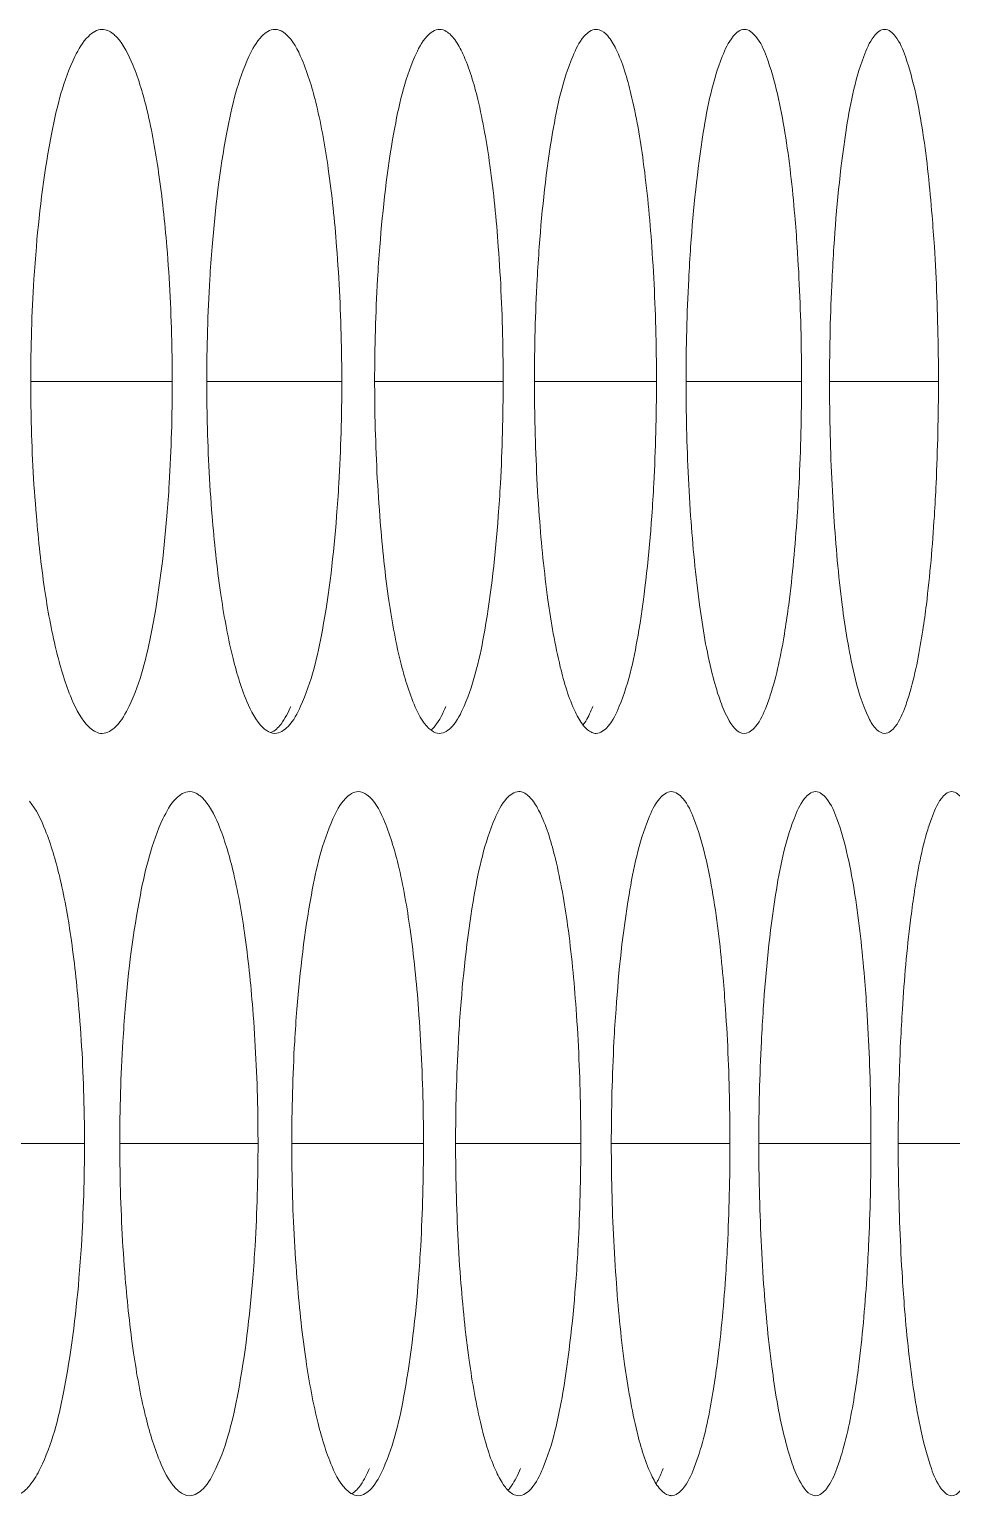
# Model space of a CAD drawing. Header units: millimetres. Extents: x 1177 to 4147, y 93 to 2194.
# Drawn here: x 2906.93 to 2914.79, y 1395.07 to 1407.56 of the extents above; entities that cross this region are included whole.
import ezdxf

# ---------------------------------------------------------------- set-up
doc = ezdxf.new("R2010")
doc.units = ezdxf.units.MM
doc.header["$LTSCALE"] = 0.1
doc.layers.add('标注', color=251, linetype='Continuous', lineweight=9)

msp = doc.modelspace()

# ---------------------------------------------------------------- linework, layer by layer
at = {"layer": '标注'}
for p, q in [((2906.944, 1404.563), (2908.15, 1404.563)), ((2908.444, 1404.563), (2909.595, 1404.563)), ((2909.875, 1404.563), (2910.97, 1404.563)), ((2911.237, 1404.563), (2912.277, 1404.563)), ((2912.529, 1404.563), (2913.513, 1404.563)), ((2913.752, 1404.563), (2914.68, 1404.563)), ((2906.168, 1398.068), (2907.402, 1398.068)), ((2907.703, 1398.068), (2908.881, 1398.068)), ((2909.169, 1398.068), (2910.291, 1398.068)), ((2910.565, 1398.068), (2911.632, 1398.068)), ((2911.892, 1398.068), (2912.903, 1398.068)), ((2913.149, 1398.068), (2914.105, 1398.068)), ((2914.337, 1398.068), (2915.237, 1398.068))]:
    msp.add_line(p, q, dxfattribs=at)
for points, knots in [([(2907.553, 1407.563), (2907.509, 1407.563), (2907.404, 1407.492), (2907.351, 1407.393), (2907.321, 1407.331)], [0, 0, 0, 0, 0.389659, 1, 1, 1, 1]), ([(2907.677, 1407.496), (2907.667, 1407.507), (2907.633, 1407.54), (2907.586, 1407.563), (2907.553, 1407.563)], [0, 0, 0, 0, 0.295107, 1, 1, 1, 1]), ([(2908.104, 1405.71), (2908.087, 1405.922), (2908.045, 1406.31), (2907.954, 1406.831), (2907.84, 1407.22), (2907.739, 1407.43), (2907.677, 1407.496)], [0, 0, 0, 0, 0.343252, 0.632232, 0.852748, 1, 1, 1, 1]), ([(2909.025, 1407.563), (2908.983, 1407.563), (2908.882, 1407.491), (2908.833, 1407.393), (2908.804, 1407.331)], [0, 0, 0, 0, 0.384136, 1, 1, 1, 1]), ([(2909.115, 1407.525), (2909.108, 1407.531), (2909.082, 1407.551), (2909.049, 1407.563), (2909.025, 1407.563)], [0, 0, 0, 0, 0.282086, 1, 1, 1, 1]), ([(2909.551, 1405.71), (2909.534, 1405.932), (2909.492, 1406.336), (2909.399, 1406.874), (2909.285, 1407.261), (2909.18, 1407.469), (2909.115, 1407.525)], [0, 0, 0, 0, 0.353299, 0.646273, 0.86342, 1, 1, 1, 1]), ([(2910.428, 1407.563), (2910.388, 1407.563), (2910.291, 1407.489), (2910.245, 1407.393), (2910.218, 1407.331)], [0, 0, 0, 0, 0.378328, 1, 1, 1, 1]), ([(2910.929, 1405.71), (2910.912, 1405.943), (2910.871, 1406.364), (2910.775, 1406.914), (2910.671, 1407.276), (2910.57, 1407.467), (2910.514, 1407.529), (2910.485, 1407.546)], [0, 0, 0, 0, 0.364158, 0.661207, 0.874207, 0.947517, 1, 1, 1, 1]), ([(2911.762, 1407.563), (2911.723, 1407.563), (2911.63, 1407.487), (2911.589, 1407.392), (2911.563, 1407.331)], [0, 0, 0, 0, 0.37223, 1, 1, 1, 1]), ([(2912.237, 1405.71), (2912.22, 1405.953), (2912.179, 1406.391), (2912.083, 1406.955), (2911.978, 1407.318), (2911.876, 1407.499), (2911.817, 1407.551), (2911.788, 1407.559)], [0, 0, 0, 0, 0.376417, 0.678059, 0.88637, 0.953961, 1, 1, 1, 1]), ([(2913.027, 1407.563), (2912.989, 1407.563), (2912.9, 1407.484), (2912.862, 1407.392), (2912.838, 1407.331)], [0, 0, 0, 0, 0.36584, 1, 1, 1, 1]), ([(2913.372, 1406.684), (2913.336, 1406.903), (2913.276, 1407.191), (2913.153, 1407.484), (2913.064, 1407.563), (2913.027, 1407.563)], [0, 0, 0, 0, 0.68404, 0.884461, 1, 1, 1, 1]), ([(2914.222, 1407.563), (2914.185, 1407.563), (2914.101, 1407.482), (2914.066, 1407.392), (2914.043, 1407.331)], [0, 0, 0, 0, 0.359161, 1, 1, 1, 1]), ([(2914.547, 1406.684), (2914.514, 1406.903), (2914.456, 1407.19), (2914.342, 1407.482), (2914.258, 1407.563), (2914.222, 1407.563)], [0, 0, 0, 0, 0.688296, 0.888112, 1, 1, 1, 1]), ([(2907.321, 1407.331), (2907.222, 1407.129), (2907.088, 1406.584), (2907.019, 1406.037), (2906.992, 1405.71)], [0, 0, 0, 0, 0.407744, 1, 1, 1, 1]), ([(2908.804, 1407.331), (2908.709, 1407.128), (2908.581, 1406.584), (2908.516, 1406.037), (2908.49, 1405.71)], [0, 0, 0, 0, 0.407017, 1, 1, 1, 1]), ([(2910.218, 1407.331), (2910.128, 1407.127), (2910.006, 1406.583), (2909.944, 1406.037), (2909.919, 1405.71)], [0, 0, 0, 0, 0.406317, 1, 1, 1, 1]), ([(2911.563, 1407.331), (2911.476, 1407.126), (2911.361, 1406.582), (2911.302, 1406.036), (2911.278, 1405.71)], [0, 0, 0, 0, 0.405644, 1, 1, 1, 1]), ([(2912.838, 1407.331), (2912.755, 1407.125), (2912.647, 1406.581), (2912.591, 1406.036), (2912.568, 1405.71)], [0, 0, 0, 0, 0.405, 1, 1, 1, 1]), ([(2914.043, 1407.331), (2913.965, 1407.124), (2913.863, 1406.581), (2913.81, 1406.036), (2913.789, 1405.71)], [0, 0, 0, 0, 0.404385, 1, 1, 1, 1]), ([(2913.476, 1405.71), (2913.47, 1405.799), (2913.445, 1406.125), (2913.41, 1406.449), (2913.372, 1406.684)], [0, 0, 0, 0, 0.272672, 1, 1, 1, 1]), ([(2914.645, 1405.71), (2914.639, 1405.799), (2914.616, 1406.124), (2914.583, 1406.449), (2914.547, 1406.684)], [0, 0, 0, 0, 0.272763, 1, 1, 1, 1]), ([(2906.992, 1405.71), (2906.984, 1405.618), (2906.956, 1405.236), (2906.944, 1404.853), (2906.944, 1404.563)], [0, 0, 0, 0, 0.241968, 1, 1, 1, 1]), ([(2908.15, 1404.563), (2908.15, 1404.661), (2908.146, 1405.044), (2908.127, 1405.427), (2908.104, 1405.71)], [0, 0, 0, 0, 0.255908, 1, 1, 1, 1]), ([(2908.49, 1405.71), (2908.482, 1405.618), (2908.456, 1405.236), (2908.444, 1404.853), (2908.444, 1404.563)], [0, 0, 0, 0, 0.241932, 1, 1, 1, 1]), ([(2909.595, 1404.563), (2909.595, 1404.661), (2909.591, 1405.044), (2909.573, 1405.426), (2909.551, 1405.71)], [0, 0, 0, 0, 0.255929, 1, 1, 1, 1]), ([(2909.919, 1405.71), (2909.911, 1405.618), (2909.886, 1405.236), (2909.875, 1404.853), (2909.875, 1404.563)], [0, 0, 0, 0, 0.241898, 1, 1, 1, 1]), ([(2910.97, 1404.563), (2910.97, 1404.661), (2910.967, 1405.044), (2910.95, 1405.426), (2910.929, 1405.71)], [0, 0, 0, 0, 0.255949, 1, 1, 1, 1]), ([(2911.278, 1405.71), (2911.271, 1405.618), (2911.247, 1405.236), (2911.237, 1404.853), (2911.237, 1404.563)], [0, 0, 0, 0, 0.241865, 1, 1, 1, 1]), ([(2912.277, 1404.563), (2912.277, 1404.661), (2912.273, 1405.044), (2912.257, 1405.426), (2912.237, 1405.71)], [0, 0, 0, 0, 0.255968, 1, 1, 1, 1]), ([(2912.568, 1405.71), (2912.562, 1405.618), (2912.539, 1405.236), (2912.529, 1404.853), (2912.529, 1404.563)], [0, 0, 0, 0, 0.241834, 1, 1, 1, 1]), ([(2913.513, 1404.563), (2913.513, 1404.661), (2913.51, 1405.044), (2913.495, 1405.426), (2913.476, 1405.71)], [0, 0, 0, 0, 0.255986, 1, 1, 1, 1]), ([(2913.789, 1405.71), (2913.783, 1405.618), (2913.761, 1405.236), (2913.752, 1404.853), (2913.752, 1404.563)], [0, 0, 0, 0, 0.241805, 1, 1, 1, 1]), ([(2914.68, 1404.563), (2914.68, 1404.661), (2914.677, 1405.044), (2914.663, 1405.426), (2914.645, 1405.71)], [0, 0, 0, 0, 0.256003, 1, 1, 1, 1]), ([(2906.944, 1404.563), (2906.944, 1404.465), (2906.948, 1404.082), (2906.967, 1403.7), (2906.992, 1403.416)], [0, 0, 0, 0, 0.255891, 1, 1, 1, 1]), ([(2908.104, 1403.416), (2908.112, 1403.508), (2908.139, 1403.89), (2908.15, 1404.273), (2908.15, 1404.563)], [0, 0, 0, 0, 0.24194, 1, 1, 1, 1]), ([(2908.444, 1404.563), (2908.444, 1404.465), (2908.448, 1404.082), (2908.467, 1403.7), (2908.49, 1403.416)], [0, 0, 0, 0, 0.255912, 1, 1, 1, 1]), ([(2909.551, 1403.416), (2909.558, 1403.508), (2909.584, 1403.89), (2909.595, 1404.273), (2909.595, 1404.563)], [0, 0, 0, 0, 0.241906, 1, 1, 1, 1]), ([(2909.875, 1404.563), (2909.875, 1404.465), (2909.879, 1404.082), (2909.897, 1403.7), (2909.919, 1403.416)], [0, 0, 0, 0, 0.255933, 1, 1, 1, 1]), ([(2910.929, 1403.416), (2910.936, 1403.508), (2910.96, 1403.89), (2910.97, 1404.273), (2910.97, 1404.563)], [0, 0, 0, 0, 0.241873, 1, 1, 1, 1]), ([(2911.237, 1404.563), (2911.237, 1404.465), (2911.241, 1404.082), (2911.257, 1403.7), (2911.278, 1403.416)], [0, 0, 0, 0, 0.255953, 1, 1, 1, 1]), ([(2912.237, 1403.416), (2912.244, 1403.508), (2912.267, 1403.89), (2912.277, 1404.273), (2912.277, 1404.563)], [0, 0, 0, 0, 0.241842, 1, 1, 1, 1]), ([(2912.529, 1404.563), (2912.529, 1404.465), (2912.533, 1404.083), (2912.548, 1403.7), (2912.568, 1403.416)], [0, 0, 0, 0, 0.255971, 1, 1, 1, 1]), ([(2913.476, 1403.416), (2913.482, 1403.508), (2913.504, 1403.89), (2913.513, 1404.273), (2913.513, 1404.563)], [0, 0, 0, 0, 0.241812, 1, 1, 1, 1]), ([(2913.752, 1404.563), (2913.752, 1404.465), (2913.755, 1404.083), (2913.77, 1403.7), (2913.789, 1403.416)], [0, 0, 0, 0, 0.255989, 1, 1, 1, 1]), ([(2914.645, 1403.416), (2914.651, 1403.508), (2914.671, 1403.89), (2914.68, 1404.273), (2914.68, 1404.563)], [0, 0, 0, 0, 0.241784, 1, 1, 1, 1]), ([(2906.992, 1403.416), (2907.009, 1403.208), (2907.051, 1402.825), (2907.143, 1402.311), (2907.257, 1401.922), (2907.357, 1401.712), (2907.417, 1401.642)], [0, 0, 0, 0, 0.339935, 0.62764, 0.849308, 1, 1, 1, 1]), ([(2907.782, 1401.795), (2907.88, 1401.998), (2908.011, 1402.542), (2908.078, 1403.09), (2908.104, 1403.416)], [0, 0, 0, 0, 0.407475, 1, 1, 1, 1]), ([(2908.49, 1403.416), (2908.507, 1403.198), (2908.55, 1402.799), (2908.643, 1402.267), (2908.758, 1401.88), (2908.861, 1401.671), (2908.925, 1401.611)], [0, 0, 0, 0, 0.349668, 0.641268, 0.859711, 1, 1, 1, 1]), ([(2909.244, 1401.795), (2909.338, 1401.999), (2909.463, 1402.543), (2909.526, 1403.09), (2909.551, 1403.416)], [0, 0, 0, 0, 0.406757, 1, 1, 1, 1]), ([(2909.919, 1403.416), (2909.936, 1403.187), (2909.978, 1402.773), (2910.074, 1402.223), (2910.189, 1401.84), (2910.294, 1401.634), (2910.361, 1401.587)], [0, 0, 0, 0, 0.360647, 0.656591, 0.871311, 1, 1, 1, 1]), ([(2910.637, 1401.795), (2910.726, 1402), (2910.845, 1402.544), (2910.905, 1403.09), (2910.929, 1403.416)], [0, 0, 0, 0, 0.406066, 1, 1, 1, 1]), ([(2911.278, 1403.416), (2911.296, 1403.177), (2911.338, 1402.745), (2911.435, 1402.185), (2911.54, 1401.822), (2911.642, 1401.638), (2911.698, 1401.582), (2911.727, 1401.571)], [0, 0, 0, 0, 0.372333, 0.672575, 0.882635, 0.952132, 1, 1, 1, 1]), ([(2911.96, 1401.795), (2912.045, 1402.001), (2912.157, 1402.545), (2912.214, 1403.09), (2912.237, 1403.416)], [0, 0, 0, 0, 0.405403, 1, 1, 1, 1]), ([(2912.568, 1403.416), (2912.586, 1403.163), (2912.629, 1402.711), (2912.715, 1402.193), (2912.808, 1401.867), (2912.877, 1401.694), (2912.962, 1401.563), (2913.027, 1401.563)], [0, 0, 0, 0, 0.389161, 0.695877, 0.811486, 0.900262, 1, 1, 1, 1]), ([(2913.372, 1402.443), (2913.384, 1402.515), (2913.43, 1402.838), (2913.459, 1403.163), (2913.476, 1403.416)], [0, 0, 0, 0, 0.224828, 1, 1, 1, 1]), ([(2913.789, 1403.416), (2913.805, 1403.163), (2913.845, 1402.712), (2913.937, 1402.136), (2914.039, 1401.775), (2914.136, 1401.603), (2914.196, 1401.563), (2914.222, 1401.563)], [0, 0, 0, 0, 0.389812, 0.696656, 0.899917, 0.961012, 1, 1, 1, 1]), ([(2914.547, 1402.443), (2914.558, 1402.515), (2914.602, 1402.838), (2914.629, 1403.164), (2914.645, 1403.416)], [0, 0, 0, 0, 0.224714, 1, 1, 1, 1]), ([(2913.214, 1401.795), (2913.23, 1401.836), (2913.301, 1402.047), (2913.344, 1402.267), (2913.372, 1402.443)], [0, 0, 0, 0, 0.199302, 1, 1, 1, 1]), ([(2914.398, 1401.795), (2914.413, 1401.836), (2914.48, 1402.048), (2914.52, 1402.267), (2914.547, 1402.443)], [0, 0, 0, 0, 0.198767, 1, 1, 1, 1]), ([(2907.553, 1401.563), (2907.596, 1401.563), (2907.701, 1401.634), (2907.752, 1401.733), (2907.782, 1401.795)], [0, 0, 0, 0, 0.389686, 1, 1, 1, 1]), ([(2908.989, 1401.57), (2909.025, 1401.583), (2909.096, 1401.656), (2909.138, 1401.742), (2909.161, 1401.794)], [0, 0, 0, 0, 0.398504, 1, 1, 1, 1]), ([(2909.025, 1401.563), (2909.067, 1401.563), (2909.168, 1401.636), (2909.216, 1401.733), (2909.244, 1401.795)], [0, 0, 0, 0, 0.384127, 1, 1, 1, 1]), ([(2910.356, 1401.593), (2910.368, 1401.602), (2910.423, 1401.661), (2910.458, 1401.735), (2910.482, 1401.794)], [0, 0, 0, 0, 0.193099, 1, 1, 1, 1]), ([(2910.428, 1401.563), (2910.469, 1401.563), (2910.566, 1401.638), (2910.61, 1401.734), (2910.637, 1401.795)], [0, 0, 0, 0, 0.37828, 1, 1, 1, 1]), ([(2911.653, 1401.637), (2911.661, 1401.647), (2911.693, 1401.697), (2911.717, 1401.751), (2911.734, 1401.794)], [0, 0, 0, 0, 0.212146, 1, 1, 1, 1]), ([(2911.762, 1401.563), (2911.801, 1401.563), (2911.894, 1401.64), (2911.935, 1401.734), (2911.96, 1401.795)], [0, 0, 0, 0, 0.372142, 1, 1, 1, 1]), ([(2913.027, 1401.563), (2913.064, 1401.563), (2913.153, 1401.642), (2913.19, 1401.734), (2913.214, 1401.795)], [0, 0, 0, 0, 0.36571, 1, 1, 1, 1]), ([(2914.222, 1401.563), (2914.258, 1401.563), (2914.342, 1401.644), (2914.376, 1401.735), (2914.398, 1401.795)], [0, 0, 0, 0, 0.358988, 1, 1, 1, 1]), ([(2907.417, 1401.642), (2907.428, 1401.629), (2907.464, 1401.592), (2907.516, 1401.563), (2907.553, 1401.563)], [0, 0, 0, 0, 0.300688, 1, 1, 1, 1]), ([(2908.925, 1401.611), (2908.933, 1401.603), (2908.961, 1401.579), (2908.998, 1401.563), (2909.025, 1401.563)], [0, 0, 0, 0, 0.288207, 1, 1, 1, 1]), ([(2907.355, 1399.215), (2907.337, 1399.422), (2907.296, 1399.803), (2907.205, 1400.315), (2907.092, 1400.703), (2906.992, 1400.914), (2906.932, 1400.985)], [0, 0, 0, 0, 0.338668, 0.625811, 0.847843, 1, 1, 1, 1]), ([(2908.298, 1401.068), (2908.254, 1401.068), (2908.151, 1400.996), (2908.101, 1400.898), (2908.071, 1400.836)], [0, 0, 0, 0, 0.386933, 1, 1, 1, 1]), ([(2908.404, 1401.016), (2908.396, 1401.024), (2908.366, 1401.05), (2908.326, 1401.068), (2908.298, 1401.068)], [0, 0, 0, 0, 0.288854, 1, 1, 1, 1]), ([(2908.836, 1399.215), (2908.819, 1399.432), (2908.778, 1399.828), (2908.685, 1400.358), (2908.571, 1400.746), (2908.468, 1400.954), (2908.404, 1401.016)], [0, 0, 0, 0, 0.348125, 0.639047, 0.857939, 1, 1, 1, 1]), ([(2909.735, 1401.068), (2909.694, 1401.068), (2909.595, 1400.994), (2909.548, 1400.898), (2909.52, 1400.836)], [0, 0, 0, 0, 0.381268, 1, 1, 1, 1]), ([(2910.249, 1399.215), (2910.232, 1399.442), (2910.19, 1399.854), (2910.096, 1400.401), (2909.981, 1400.786), (2909.876, 1400.992), (2909.809, 1401.041)], [0, 0, 0, 0, 0.358786, 0.65392, 0.869192, 1, 1, 1, 1]), ([(2911.104, 1401.068), (2911.064, 1401.068), (2910.969, 1400.992), (2910.926, 1400.897), (2910.899, 1400.836)], [0, 0, 0, 0, 0.375316, 1, 1, 1, 1]), ([(2911.592, 1399.215), (2911.575, 1399.453), (2911.534, 1399.882), (2911.438, 1400.439), (2911.333, 1400.802), (2911.231, 1400.988), (2911.174, 1401.045), (2911.145, 1401.059)], [0, 0, 0, 0, 0.370156, 0.669475, 0.880231, 0.950761, 1, 1, 1, 1]), ([(2912.403, 1401.068), (2912.365, 1401.068), (2912.274, 1400.99), (2912.234, 1400.897), (2912.209, 1400.836)], [0, 0, 0, 0, 0.369072, 1, 1, 1, 1]), ([(2912.758, 1400.189), (2912.722, 1400.408), (2912.66, 1400.696), (2912.532, 1400.99), (2912.442, 1401.068), (2912.403, 1401.068)], [0, 0, 0, 0, 0.68191, 0.882647, 1, 1, 1, 1]), ([(2913.633, 1401.068), (2913.596, 1401.068), (2913.509, 1400.988), (2913.473, 1400.897), (2913.449, 1400.836)], [0, 0, 0, 0, 0.362536, 1, 1, 1, 1]), ([(2913.968, 1400.189), (2913.934, 1400.408), (2913.875, 1400.695), (2913.756, 1400.988), (2913.67, 1401.068), (2913.633, 1401.068)], [0, 0, 0, 0, 0.686169, 0.886283, 1, 1, 1, 1]), ([(2914.793, 1401.068), (2914.757, 1401.068), (2914.675, 1400.986), (2914.642, 1400.896), (2914.62, 1400.836)], [0, 0, 0, 0, 0.355714, 1, 1, 1, 1]), ([(2915.108, 1400.189), (2915.076, 1400.407), (2915.02, 1400.695), (2914.91, 1400.986), (2914.828, 1401.068), (2914.793, 1401.068)], [0, 0, 0, 0, 0.690419, 0.889948, 1, 1, 1, 1]), ([(2908.071, 1400.836), (2907.975, 1400.633), (2907.843, 1400.089), (2907.776, 1399.542), (2907.749, 1399.215)], [0, 0, 0, 0, 0.407378, 1, 1, 1, 1]), ([(2909.52, 1400.836), (2909.427, 1400.632), (2909.302, 1400.088), (2909.239, 1399.541), (2909.213, 1399.215)], [0, 0, 0, 0, 0.406664, 1, 1, 1, 1]), ([(2910.899, 1400.836), (2910.811, 1400.631), (2910.692, 1400.087), (2910.632, 1399.541), (2910.607, 1399.215)], [0, 0, 0, 0, 0.405977, 1, 1, 1, 1]), ([(2912.209, 1400.836), (2912.125, 1400.63), (2912.013, 1400.086), (2911.955, 1399.541), (2911.932, 1399.215)], [0, 0, 0, 0, 0.405318, 1, 1, 1, 1]), ([(2913.449, 1400.836), (2913.369, 1400.629), (2913.264, 1400.086), (2913.209, 1399.541), (2913.187, 1399.215)], [0, 0, 0, 0, 0.404689, 1, 1, 1, 1]), ([(2914.62, 1400.836), (2914.605, 1400.795), (2914.538, 1400.583), (2914.498, 1400.364), (2914.472, 1400.189)], [0, 0, 0, 0, 0.198639, 1, 1, 1, 1]), ([(2912.865, 1399.215), (2912.859, 1399.304), (2912.834, 1399.629), (2912.797, 1399.954), (2912.758, 1400.189)], [0, 0, 0, 0, 0.272625, 1, 1, 1, 1]), ([(2914.069, 1399.215), (2914.064, 1399.304), (2914.04, 1399.629), (2914.005, 1399.954), (2913.968, 1400.189)], [0, 0, 0, 0, 0.272718, 1, 1, 1, 1]), ([(2914.472, 1400.189), (2914.461, 1400.116), (2914.417, 1399.793), (2914.389, 1399.468), (2914.373, 1399.215)], [0, 0, 0, 0, 0.224713, 1, 1, 1, 1]), ([(2907.402, 1398.068), (2907.402, 1398.166), (2907.398, 1398.549), (2907.379, 1398.931), (2907.355, 1399.215)], [0, 0, 0, 0, 0.255897, 1, 1, 1, 1]), ([(2907.749, 1399.215), (2907.742, 1399.123), (2907.714, 1398.741), (2907.703, 1398.358), (2907.703, 1398.068)], [0, 0, 0, 0, 0.24195, 1, 1, 1, 1]), ([(2908.881, 1398.068), (2908.881, 1398.166), (2908.877, 1398.549), (2908.859, 1398.931), (2908.836, 1399.215)], [0, 0, 0, 0, 0.255919, 1, 1, 1, 1]), ([(2909.213, 1399.215), (2909.205, 1399.123), (2909.179, 1398.741), (2909.169, 1398.358), (2909.169, 1398.068)], [0, 0, 0, 0, 0.241915, 1, 1, 1, 1]), ([(2910.291, 1398.068), (2910.291, 1398.166), (2910.288, 1398.549), (2910.27, 1398.931), (2910.249, 1399.215)], [0, 0, 0, 0, 0.255939, 1, 1, 1, 1]), ([(2910.607, 1399.215), (2910.6, 1399.123), (2910.575, 1398.741), (2910.565, 1398.358), (2910.565, 1398.068)], [0, 0, 0, 0, 0.241881, 1, 1, 1, 1]), ([(2911.632, 1398.068), (2911.632, 1398.166), (2911.629, 1398.549), (2911.612, 1398.931), (2911.592, 1399.215)], [0, 0, 0, 0, 0.255958, 1, 1, 1, 1]), ([(2911.932, 1399.215), (2911.925, 1399.123), (2911.902, 1398.741), (2911.892, 1398.358), (2911.892, 1398.068)], [0, 0, 0, 0, 0.24185, 1, 1, 1, 1]), ([(2912.903, 1398.068), (2912.903, 1398.166), (2912.9, 1398.549), (2912.885, 1398.931), (2912.865, 1399.215)], [0, 0, 0, 0, 0.255977, 1, 1, 1, 1]), ([(2913.187, 1399.215), (2913.181, 1399.123), (2913.159, 1398.741), (2913.149, 1398.358), (2913.149, 1398.068)], [0, 0, 0, 0, 0.24182, 1, 1, 1, 1]), ([(2914.105, 1398.068), (2914.105, 1398.166), (2914.102, 1398.549), (2914.088, 1398.931), (2914.069, 1399.215)], [0, 0, 0, 0, 0.255994, 1, 1, 1, 1]), ([(2914.373, 1399.215), (2914.367, 1399.123), (2914.346, 1398.741), (2914.337, 1398.358), (2914.337, 1398.068)], [0, 0, 0, 0, 0.241791, 1, 1, 1, 1]), ([(2907.355, 1396.921), (2907.363, 1397.013), (2907.39, 1397.395), (2907.402, 1397.778), (2907.402, 1398.068)], [0, 0, 0, 0, 0.241958, 1, 1, 1, 1]), ([(2907.703, 1398.068), (2907.703, 1397.97), (2907.707, 1397.587), (2907.726, 1397.205), (2907.749, 1396.921)], [0, 0, 0, 0, 0.255902, 1, 1, 1, 1]), ([(2908.836, 1396.921), (2908.844, 1397.013), (2908.87, 1397.395), (2908.881, 1397.778), (2908.881, 1398.068)], [0, 0, 0, 0, 0.241923, 1, 1, 1, 1]), ([(2909.169, 1398.068), (2909.169, 1397.97), (2909.172, 1397.587), (2909.19, 1397.205), (2909.213, 1396.921)], [0, 0, 0, 0, 0.255923, 1, 1, 1, 1]), ([(2910.249, 1396.921), (2910.256, 1397.013), (2910.281, 1397.395), (2910.291, 1397.778), (2910.291, 1398.068)], [0, 0, 0, 0, 0.241889, 1, 1, 1, 1]), ([(2910.565, 1398.068), (2910.565, 1397.97), (2910.569, 1397.587), (2910.586, 1397.205), (2910.607, 1396.921)], [0, 0, 0, 0, 0.255943, 1, 1, 1, 1]), ([(2911.592, 1396.921), (2911.599, 1397.013), (2911.622, 1397.395), (2911.632, 1397.778), (2911.632, 1398.068)], [0, 0, 0, 0, 0.241857, 1, 1, 1, 1]), ([(2911.892, 1398.068), (2911.892, 1397.97), (2911.895, 1397.587), (2911.912, 1397.205), (2911.932, 1396.921)], [0, 0, 0, 0, 0.255962, 1, 1, 1, 1]), ([(2912.865, 1396.921), (2912.872, 1397.013), (2912.894, 1397.395), (2912.903, 1397.778), (2912.903, 1398.068)], [0, 0, 0, 0, 0.241827, 1, 1, 1, 1]), ([(2913.149, 1398.068), (2913.149, 1397.97), (2913.153, 1397.587), (2913.168, 1397.205), (2913.187, 1396.921)], [0, 0, 0, 0, 0.25598, 1, 1, 1, 1]), ([(2914.069, 1396.921), (2914.075, 1397.013), (2914.096, 1397.395), (2914.105, 1397.778), (2914.105, 1398.068)], [0, 0, 0, 0, 0.241798, 1, 1, 1, 1]), ([(2914.337, 1398.068), (2914.337, 1397.97), (2914.34, 1397.587), (2914.355, 1397.205), (2914.373, 1396.921)], [0, 0, 0, 0, 0.255998, 1, 1, 1, 1]), ([(2907.025, 1395.3), (2907.125, 1395.502), (2907.26, 1396.047), (2907.327, 1396.594), (2907.355, 1396.921)], [0, 0, 0, 0, 0.407843, 1, 1, 1, 1]), ([(2907.749, 1396.921), (2907.767, 1396.708), (2907.809, 1396.317), (2907.902, 1395.794), (2908.016, 1395.406), (2908.118, 1395.196), (2908.18, 1395.13)], [0, 0, 0, 0, 0.344652, 0.634249, 0.854362, 1, 1, 1, 1]), ([(2908.522, 1395.3), (2908.617, 1395.503), (2908.746, 1396.048), (2908.81, 1396.594), (2908.836, 1396.921)], [0, 0, 0, 0, 0.407112, 1, 1, 1, 1]), ([(2909.213, 1396.921), (2909.23, 1396.697), (2909.273, 1396.291), (2909.367, 1395.75), (2909.482, 1395.364), (2909.586, 1395.157), (2909.652, 1395.103)], [0, 0, 0, 0, 0.354996, 0.648712, 0.865362, 1, 1, 1, 1]), ([(2909.949, 1395.3), (2910.041, 1395.504), (2910.162, 1396.048), (2910.224, 1396.595), (2910.249, 1396.921)], [0, 0, 0, 0, 0.406408, 1, 1, 1, 1]), ([(2910.607, 1396.921), (2910.625, 1396.687), (2910.667, 1396.263), (2910.763, 1395.71), (2910.868, 1395.349), (2910.969, 1395.159), (2911.024, 1395.098), (2911.053, 1395.082)], [0, 0, 0, 0, 0.366167, 0.664077, 0.876453, 0.948818, 1, 1, 1, 1]), ([(2911.307, 1395.3), (2911.395, 1395.505), (2911.51, 1396.049), (2911.568, 1396.595), (2911.592, 1396.921)], [0, 0, 0, 0, 0.405731, 1, 1, 1, 1]), ([(2911.932, 1396.921), (2911.949, 1396.676), (2911.991, 1396.236), (2912.088, 1395.669), (2912.194, 1395.306), (2912.296, 1395.127), (2912.355, 1395.078), (2912.383, 1395.071)], [0, 0, 0, 0, 0.378761, 0.681383, 0.888916, 0.955378, 1, 1, 1, 1]), ([(2912.758, 1395.947), (2912.77, 1396.02), (2912.818, 1396.343), (2912.848, 1396.668), (2912.865, 1396.921)], [0, 0, 0, 0, 0.224887, 1, 1, 1, 1]), ([(2913.187, 1396.921), (2913.204, 1396.668), (2913.246, 1396.216), (2913.329, 1395.698), (2913.42, 1395.372), (2913.487, 1395.2), (2913.569, 1395.068), (2913.633, 1395.068)], [0, 0, 0, 0, 0.390043, 0.697257, 0.812903, 0.901523, 1, 1, 1, 1]), ([(2913.968, 1395.947), (2913.98, 1396.02), (2914.025, 1396.343), (2914.053, 1396.668), (2914.069, 1396.921)], [0, 0, 0, 0, 0.22477, 1, 1, 1, 1]), ([(2914.373, 1396.921), (2914.378, 1396.832), (2914.402, 1396.507), (2914.436, 1396.182), (2914.472, 1395.947)], [0, 0, 0, 0, 0.272759, 1, 1, 1, 1]), ([(2912.596, 1395.3), (2912.612, 1395.341), (2912.685, 1395.552), (2912.729, 1395.771), (2912.758, 1395.947)], [0, 0, 0, 0, 0.199577, 1, 1, 1, 1]), ([(2913.815, 1395.3), (2913.83, 1395.341), (2913.899, 1395.552), (2913.941, 1395.772), (2913.968, 1395.947)], [0, 0, 0, 0, 0.199032, 1, 1, 1, 1]), ([(2914.472, 1395.947), (2914.505, 1395.728), (2914.562, 1395.441), (2914.675, 1395.15), (2914.757, 1395.068), (2914.793, 1395.068)], [0, 0, 0, 0, 0.690007, 0.889741, 1, 1, 1, 1]), ([(2906.79, 1395.068), (2906.811, 1395.068), (2906.871, 1395.085), (2906.954, 1395.169), (2907.001, 1395.251), (2907.025, 1395.3)], [0, 0, 0, 0, 0.180756, 0.523667, 1, 1, 1, 1]), ([(2908.298, 1395.068), (2908.341, 1395.068), (2908.443, 1395.14), (2908.493, 1395.238), (2908.522, 1395.3)], [0, 0, 0, 0, 0.386942, 1, 1, 1, 1]), ([(2909.681, 1395.084), (2909.712, 1395.102), (2909.771, 1395.172), (2909.81, 1395.251), (2909.831, 1395.299)], [0, 0, 0, 0, 0.409155, 1, 1, 1, 1]), ([(2909.735, 1395.068), (2909.777, 1395.068), (2909.876, 1395.141), (2909.922, 1395.238), (2909.949, 1395.3)], [0, 0, 0, 0, 0.38124, 1, 1, 1, 1]), ([(2911.014, 1395.117), (2911.023, 1395.127), (2911.066, 1395.183), (2911.096, 1395.247), (2911.117, 1395.299)], [0, 0, 0, 0, 0.202158, 1, 1, 1, 1]), ([(2911.104, 1395.068), (2911.144, 1395.068), (2911.239, 1395.143), (2911.281, 1395.239), (2911.307, 1395.3)], [0, 0, 0, 0, 0.375248, 1, 1, 1, 1]), ([(2912.276, 1395.174), (2912.281, 1395.183), (2912.303, 1395.224), (2912.321, 1395.266), (2912.333, 1395.299)], [0, 0, 0, 0, 0.222587, 1, 1, 1, 1]), ([(2912.403, 1395.068), (2912.442, 1395.068), (2912.532, 1395.146), (2912.571, 1395.239), (2912.596, 1395.3)], [0, 0, 0, 0, 0.368963, 1, 1, 1, 1]), ([(2913.633, 1395.068), (2913.67, 1395.068), (2913.756, 1395.148), (2913.792, 1395.239), (2913.815, 1395.3)], [0, 0, 0, 0, 0.362385, 1, 1, 1, 1]), ([(2914.793, 1395.068), (2914.828, 1395.068), (2914.91, 1395.15), (2914.942, 1395.24), (2914.964, 1395.3)], [0, 0, 0, 0, 0.35552, 1, 1, 1, 1]), ([(2908.18, 1395.13), (2908.189, 1395.121), (2908.221, 1395.09), (2908.266, 1395.068), (2908.298, 1395.068)], [0, 0, 0, 0, 0.294748, 1, 1, 1, 1]), ([(2909.652, 1395.103), (2909.658, 1395.097), (2909.683, 1395.079), (2909.714, 1395.068), (2909.735, 1395.068)], [0, 0, 0, 0, 0.281138, 1, 1, 1, 1]), ([(2912.383, 1395.071), (2912.386, 1395.07), (2912.393, 1395.068), (2912.4, 1395.068), (2912.403, 1395.068)], [0, 0, 0, 0, 0.50399, 1, 1, 1, 1])]:
    msp.add_open_spline(points, degree=3, knots=knots, dxfattribs=at)
for points in [[(2910.485, 1407.546), (2910.468, 1407.556), (2910.448, 1407.563), (2910.428, 1407.563)], [(2911.788, 1407.559), (2911.78, 1407.562), (2911.771, 1407.563), (2911.762, 1407.563)], [(2910.361, 1401.587), (2910.381, 1401.573), (2910.405, 1401.563), (2910.428, 1401.563)], [(2911.727, 1401.571), (2911.738, 1401.566), (2911.75, 1401.563), (2911.762, 1401.563)], [(2909.809, 1401.041), (2909.788, 1401.056), (2909.761, 1401.068), (2909.735, 1401.068)], [(2911.145, 1401.059), (2911.133, 1401.064), (2911.118, 1401.068), (2911.104, 1401.068)], [(2911.053, 1395.082), (2911.068, 1395.074), (2911.086, 1395.068), (2911.104, 1395.068)]]:
    msp.add_open_spline(points, degree=3, dxfattribs=at)

doc.saveas('drawing.dxf')
